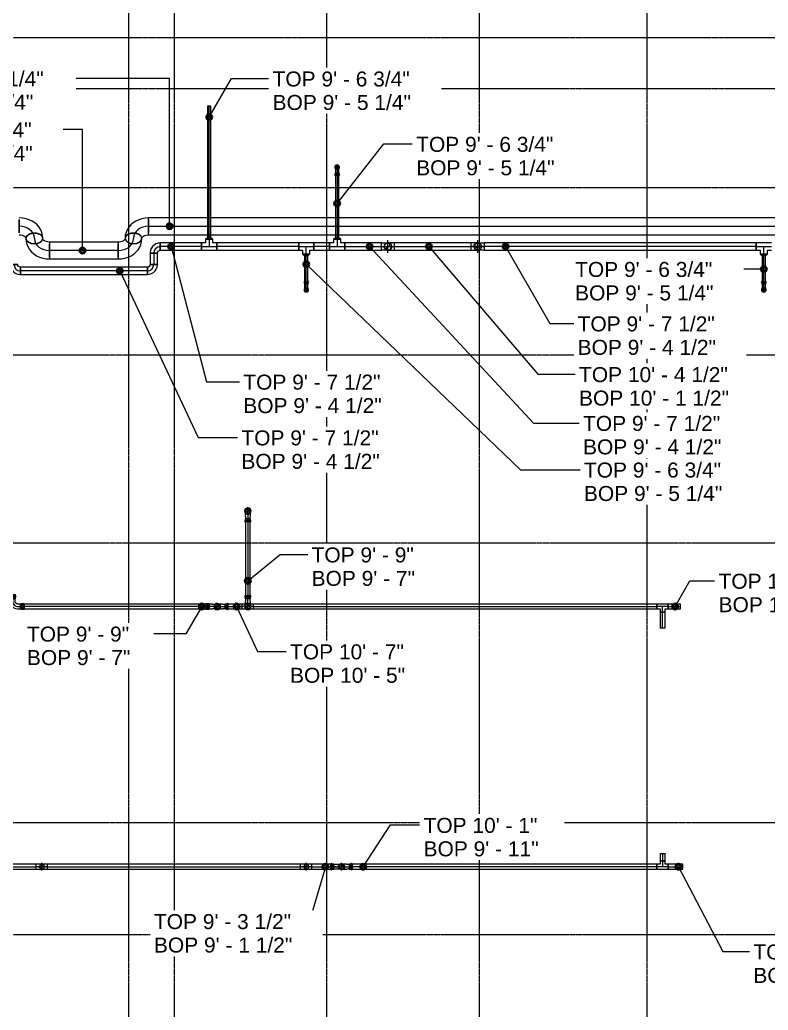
# Model space of a CAD drawing. Header units: inches. Extents: x -3679 to 241, y -496 to 1784.
# Drawn here: x -2916.7 to -2622.3, y 15.3 to 405 of the extents above; entities that cross this region are included whole.
import ezdxf

# ---------------------------------------------------------------- set-up
doc = ezdxf.new("R2010")
doc.units = ezdxf.units.IN
doc.header["$MEASUREMENT"] = 0
doc.linetypes.add('Grid Line', pattern=[0.875, 0.5, -0.125, 0.125, -0.125])
for name, color, linetype, lineweight in [('G-ANNO-DIMS', 111, 'Continuous', 9), ('P-PIPE', 3, 'Continuous', 9), ('P-PIPE-CNTR', 3, 'Continuous', 9), ('S-GRID', 1, 'Continuous', 9)]:
    doc.layers.add(name, color=color, linetype=linetype, lineweight=lineweight)
doc.styles.add('Arial_1', font='arial.ttf', dxfattribs={"height": 5.901198})

# ---------------------------------------------------------------- blocks, each defined once
blk = doc.blocks.new('Victaulic-VicPress316-Elbow 90-45deg Style P568_P571 - Standard-523083-MAIN LEVEL')
at = {"layer": 'P-PIPE'}
for p, q in [((-436.17, 302.52), (-436.17, 302.18)), ((-436.17, 301.89), (-436.17, 301.44)), ((-436.06, 302.52), (-436.06, 301.22)), ((-436.06, 301.33), (-436.06, 300.39)), ((-436.06, 301.33), (-435.41, 301.33)), ((-435.41, 301.33), (-436.06, 301.33)), ((-435.41, 302.52), (-435.41, 302.52)), ((-435.41, 302.52), (-435.41, 302.52)), ((-435.41, 302.52), (-435.41, 302.52)), ((-435.41, 302.52), (-435.41, 302.52)), ((-435.41, 302.18), (-435.41, 302.18)), ((-435.41, 302.18), (-435.41, 302.18)), ((-435.41, 301.89), (-435.41, 301.89)), ((-435.41, 301.89), (-435.41, 301.89)), ((-435.41, 301.33), (-434.75, 301.33)), ((-434.75, 301.33), (-435.41, 301.33)), ((-435.41, 300.39), (-435.41, 301.33)), ((-435.41, 301.22), (-435.41, 301.22)), ((-435.41, 301.22), (-435.41, 301.22)), ((-435.41, 299), (-435.41, 300.39)), ((-434.75, 301.22), (-434.75, 302.52)), ((-434.75, 300.39), (-434.75, 301.33)), ((-434.64, 302.18), (-434.64, 302.52)), ((-434.64, 301.44), (-434.64, 301.89)), ((-435.41, 299), (-435.41, 299))]:
    blk.add_line(p, q, dxfattribs=at)
at = {"layer": 'P-PIPE', "flags": 128}
for points in [[(-436.17, 301.89), (-436.29, 301.96), (-436.3, 302.1), (-436.19, 302.18), (-436.17, 302.18)], [(-436.17, 302.18), (-436.08, 302.18), (-435.83, 302.18), (-435.47, 302.18), (-435.41, 302.18)], [(-435.41, 302.18), (-435.77, 302.18), (-436.05, 302.18), (-436.17, 302.18), (-436.17, 302.18)], [(-436.17, 301.89), (-436.08, 301.89), (-435.83, 301.89), (-435.47, 301.89), (-435.41, 301.89)], [(-435.41, 301.89), (-435.77, 301.89), (-436.05, 301.89), (-436.17, 301.89), (-436.17, 301.89)], [(-436.06, 301.22), (-436.17, 301.41), (-436.17, 301.44)], [(-436.06, 300.39), (-436.06, 299.89), (-436.06, 299.46), (-436.06, 299.15), (-436.06, 299.01), (-436.06, 299)], [(-434.64, 302.18), (-434.73, 302.18), (-434.98, 302.18), (-435.34, 302.18), (-435.41, 302.18)], [(-435.41, 302.18), (-435.04, 302.18), (-434.76, 302.18), (-434.64, 302.18), (-434.64, 302.18)], [(-434.64, 301.89), (-434.73, 301.89), (-434.98, 301.89), (-435.34, 301.89), (-435.41, 301.89)], [(-435.41, 301.89), (-435.04, 301.89), (-434.76, 301.89), (-434.64, 301.89), (-434.64, 301.89)], [(-434.64, 301.44), (-434.73, 301.24), (-434.75, 301.22)], [(-434.75, 299), (-434.75, 299.09), (-434.75, 299.36), (-434.75, 299.76), (-434.75, 300.25), (-434.75, 300.39)], [(-434.64, 302.18), (-434.52, 302.11), (-434.51, 301.98), (-434.62, 301.89), (-434.64, 301.89)], [(-435.41, 299.91), (-435.8, 299.82), (-436.12, 299.56), (-436.3, 299.19), (-436.29, 298.78), (-436.1, 298.42), (-435.78, 298.17), (-435.41, 298.09)], [(-435.41, 299.77), (-435.77, 299.67), (-436.05, 299.42), (-436.17, 299.07), (-436.11, 298.7), (-435.88, 298.4), (-435.54, 298.25), (-435.41, 298.23)], [(-435.41, 298.09), (-435.01, 298.18), (-434.69, 298.44), (-434.51, 298.81), (-434.52, 299.22), (-434.71, 299.58), (-435.03, 299.83), (-435.41, 299.91)], [(-435.41, 298.23), (-435.04, 298.33), (-434.76, 298.58), (-434.64, 298.93), (-434.7, 299.3), (-434.93, 299.6), (-435.27, 299.75), (-435.41, 299.77)]]:
    blk.add_lwpolyline(points, dxfattribs=at)
at = {"layer": 'P-PIPE'}
for radius, start, end in [(0.767, 90, 270), (0.767, 90, 270), (0.767, 90, 270), (0.657, 90, 270), (0.657, 90, 270), (0.657, 90, 180), (0.657, 180, 270), (0.767, 270, 90), (0.767, 270, 90), (0.767, 270, 90), (0.658, 270, 90), (0.658, 270, 90), (0.658, 0, 90), (0.658, 270, 0)]:
    blk.add_arc((-435.41, 299), radius, start, end, dxfattribs=at)
blk = doc.blocks.new('Elbow - Welded - Generic - Standard-V12-MAIN LEVEL')
at = {"layer": 'P-PIPE'}
for p, q in [((-2866.02, 326.35), (-2866.02, 321.13)), ((-2866.02, 321.13), (-2866.02, 326.35))]:
    blk.add_line(p, q, dxfattribs=at)
at = {"layer": 'P-PIPE', "flags": 128}
for points in [[(-2866.02, 327.06), (-2867.35, 326.97), (-2868.65, 326.73), (-2869.9, 326.33), (-2871.06, 325.78), (-2872.12, 325.1), (-2873.05, 324.3), (-2873.84, 323.39), (-2874.47, 322.39), (-2874.93, 321.33), (-2875.21, 320.22), (-2875.31, 319.08), (-2875.31, 319.03)], [(-2868.69, 319.03), (-2868.67, 319.15), (-2868.58, 319.34), (-2868.38, 319.59), (-2868.05, 319.87), (-2867.58, 320.12), (-2867, 320.31), (-2866.35, 320.42), (-2866.02, 320.43)]]:
    blk.add_lwpolyline(points, dxfattribs=at)
at = {"layer": 'P-PIPE'}
for start_param, end_param in [(0, 3.141593), (3.141593, 6.283185)]:
    blk.add_ellipse((-2872, 319.03), major_axis=(3.31, 0), ratio=0.615661, start_param=start_param, end_param=end_param, dxfattribs=at)
blk = doc.blocks.new('Elbow - Welded - Generic - Standard-V13-MAIN LEVEL')
at = {"layer": 'P-PIPE'}
for p, q in [((-2877.98, 311.58), (-2877.98, 316.8)), ((-2877.98, 316.8), (-2877.98, 311.58))]:
    blk.add_line(p, q, dxfattribs=at)
at = {"layer": 'P-PIPE', "flags": 128}
for points in [[(-2877.98, 310.88), (-2876.65, 310.96), (-2875.35, 311.2), (-2874.1, 311.6), (-2872.94, 312.15), (-2871.88, 312.83), (-2870.95, 313.64), (-2870.16, 314.54), (-2869.53, 315.54), (-2869.07, 316.6), (-2868.79, 317.71), (-2868.69, 318.86), (-2868.69, 318.9)], [(-2875.31, 318.9), (-2875.33, 318.78), (-2875.42, 318.59), (-2875.62, 318.34), (-2875.95, 318.07), (-2876.42, 317.81), (-2877, 317.62), (-2877.65, 317.51), (-2877.98, 317.5)]]:
    blk.add_lwpolyline(points, dxfattribs=at)
at = {"layer": 'P-PIPE'}
for start_param, end_param in [(0, 3.141593), (3.141593, 6.283185)]:
    blk.add_ellipse((-2872, 318.9), major_axis=(3.31, 0), ratio=0.615661, start_param=start_param, end_param=end_param, dxfattribs=at)
blk = doc.blocks.new('Elbow - Welded - Generic - Standard-V14-MAIN LEVEL')
at = {"layer": 'P-PIPE'}
for p, q in [((-2905, 311.58), (-2905, 316.8)), ((-2905, 316.8), (-2905, 311.58))]:
    blk.add_line(p, q, dxfattribs=at)
at = {"layer": 'P-PIPE', "flags": 128}
for points in [[(-2914.3, 318.9), (-2914.2, 317.76), (-2913.93, 316.65), (-2913.47, 315.58), (-2912.85, 314.58), (-2912.07, 313.67), (-2911.14, 312.86), (-2910.09, 312.17), (-2908.93, 311.62), (-2907.69, 311.21), (-2906.38, 310.96), (-2905.05, 310.88), (-2905, 310.88)], [(-2905, 317.5), (-2905.68, 317.56), (-2906.3, 317.71), (-2906.82, 317.94), (-2907.22, 318.21), (-2907.49, 318.47), (-2907.62, 318.7), (-2907.67, 318.87), (-2907.67, 318.9)]]:
    blk.add_lwpolyline(points, dxfattribs=at)
at = {"layer": 'P-PIPE'}
for start_param, end_param in [(0, 3.141593), (3.141593, 6.283185)]:
    blk.add_ellipse((-2910.98, 318.9), major_axis=(3.31, 0), ratio=0.615661, start_param=start_param, end_param=end_param, dxfattribs=at)
blk = doc.blocks.new('Elbow - Welded - Generic - Standard-V15-MAIN LEVEL')
at = {"layer": 'P-PIPE'}
for p, q in [((-2916.97, 326.35), (-2916.97, 321.13)), ((-2916.97, 321.13), (-2916.97, 326.35))]:
    blk.add_line(p, q, dxfattribs=at)
at = {"layer": 'P-PIPE', "flags": 128}
for points in [[(-2907.67, 319.03), (-2907.76, 320.17), (-2908.04, 321.28), (-2908.49, 322.35), (-2909.12, 323.35), (-2909.9, 324.26), (-2910.82, 325.07), (-2911.88, 325.76), (-2913.04, 326.31), (-2914.28, 326.72), (-2915.58, 326.97), (-2916.92, 327.06), (-2916.97, 327.06)], [(-2916.97, 320.43), (-2916.29, 320.38), (-2915.67, 320.22), (-2915.14, 319.99), (-2914.74, 319.73), (-2914.48, 319.46), (-2914.35, 319.23), (-2914.3, 319.06), (-2914.3, 319.03)]]:
    blk.add_lwpolyline(points, dxfattribs=at)
at = {"layer": 'P-PIPE'}
for start_param, end_param in [(0, 3.141593), (3.141593, 6.283185)]:
    blk.add_ellipse((-2910.98, 319.03), major_axis=(3.31, 0), ratio=0.615661, start_param=start_param, end_param=end_param, dxfattribs=at)
blk = doc.blocks.new('Elbow - Welded - Generic - Standard-V8-MAIN LEVEL')
at = {"layer": 'P-PIPE'}
for p, q in [((-2.52, -1.44), (-2.52, 1.44)), ((-2.52, 1.44), (-2.52, -1.44)), ((1.44, 2.52), (-1.44, 2.52)), ((-1.44, 2.52), (1.44, 2.52))]:
    blk.add_line(p, q, dxfattribs=at)
at = {"layer": 'P-PIPE', "flags": 128}
for points in [[(-1.44, 2.52), (-1.53, 2.08), (-1.79, 1.72), (-2.18, 1.49), (-2.52, 1.44)], [(-2.52, -1.44), (-1.67, -1.34), (-0.85, -1.07), (-0.12, -0.62), (0.51, -0.03), (0.99, 0.68), (1.3, 1.48), (1.43, 2.33), (1.44, 2.52)]]:
    blk.add_lwpolyline(points, dxfattribs=at)
blk = doc.blocks.new('Victaulic-VicPress316-Elbow 90-45deg Style P568_P571 - Standard-1125944-MAIN LEVEL')
at = {"layer": 'P-PIPE'}
for p, q in [((-202.65, 171.58), (-202.65, 171.2)), ((-202.55, 171.58), (-202.55, 170.1)), ((-201.6, 171.58), (-201.6, 171.58)), ((-201.6, 171.58), (-201.6, 171.58)), ((-201.6, 171.58), (-201.6, 171.58)), ((-201.6, 171.58), (-201.6, 171.58)), ((-200.65, 170.1), (-200.65, 171.58)), ((-200.54, 171.2), (-200.54, 171.58)), ((-202.65, 170.88), (-202.65, 170.32)), ((-202.55, 170.21), (-202.55, 169.05)), ((-201.6, 170.21), (-202.55, 170.21)), ((-202.55, 170.21), (-201.6, 170.21)), ((-201.6, 171.2), (-201.6, 171.2)), ((-201.6, 171.2), (-201.6, 171.2)), ((-201.6, 170.88), (-201.6, 170.88)), ((-201.6, 170.88), (-201.6, 170.88)), ((-200.65, 170.21), (-201.6, 170.21)), ((-201.6, 170.21), (-200.65, 170.21)), ((-201.6, 169.05), (-201.6, 170.21)), ((-201.6, 170.1), (-201.6, 170.1)), ((-201.6, 170.1), (-201.6, 170.1)), ((-201.6, 169.05), (-201.6, 167.03)), ((-200.65, 169.05), (-200.65, 170.21)), ((-200.54, 170.32), (-200.54, 170.88)), ((-201.6, 167.03), (-201.6, 167.03))]:
    blk.add_line(p, q, dxfattribs=at)
at = {"layer": 'P-PIPE', "flags": 128}
for points in [[(-201.6, 168.25), (-202.06, 168.16), (-202.46, 167.9), (-202.72, 167.5), (-202.82, 167.04), (-202.73, 166.57), (-202.47, 166.17), (-202.07, 165.9), (-201.61, 165.81), (-201.6, 165.81)], [(-202.65, 170.88), (-202.79, 170.95), (-202.8, 171.11), (-202.68, 171.2), (-202.65, 171.2)], [(-202.65, 171.2), (-202.56, 171.2), (-202.3, 171.2), (-201.92, 171.2), (-201.6, 171.2)], [(-201.6, 171.2), (-202.03, 171.2), (-202.38, 171.2), (-202.6, 171.2), (-202.65, 171.2)], [(-202.65, 170.88), (-202.56, 170.88), (-202.3, 170.88), (-201.92, 170.88), (-201.6, 170.88)], [(-201.6, 170.88), (-202.03, 170.88), (-202.38, 170.88), (-202.6, 170.88), (-202.65, 170.88)], [(-202.55, 170.1), (-202.65, 170.29), (-202.65, 170.32)], [(-201.6, 168.09), (-202.03, 168), (-202.38, 167.74), (-202.6, 167.35), (-202.65, 166.91), (-202.51, 166.49), (-202.21, 166.17), (-201.8, 165.99), (-201.6, 165.97)], [(-202.55, 169.05), (-202.55, 168.44), (-202.55, 167.89), (-202.55, 167.45), (-202.55, 167.15), (-202.55, 167.03), (-202.55, 167.03)], [(-200.54, 171.2), (-200.63, 171.2), (-200.89, 171.2), (-201.27, 171.2), (-201.6, 171.2)], [(-201.6, 171.2), (-201.16, 171.2), (-200.81, 171.2), (-200.59, 171.2), (-200.54, 171.2)], [(-200.54, 170.88), (-200.63, 170.88), (-200.89, 170.88), (-201.27, 170.88), (-201.6, 170.88)], [(-201.6, 170.88), (-201.16, 170.88), (-200.81, 170.88), (-200.59, 170.88), (-200.54, 170.88)], [(-201.6, 165.81), (-201.13, 165.9), (-200.73, 166.16), (-200.47, 166.56), (-200.37, 167.02), (-200.46, 167.49), (-200.72, 167.89), (-201.12, 168.16), (-201.58, 168.25), (-201.6, 168.25)], [(-201.6, 165.97), (-201.16, 166.06), (-200.81, 166.32), (-200.59, 166.71), (-200.54, 167.15), (-200.68, 167.57), (-200.98, 167.89), (-201.39, 168.07), (-201.6, 168.09)], [(-200.54, 170.32), (-200.62, 170.12), (-200.65, 170.1)], [(-200.65, 167.03), (-200.65, 167.12), (-200.65, 167.39), (-200.65, 167.82), (-200.65, 168.35), (-200.65, 168.95), (-200.65, 169.05)], [(-200.54, 171.2), (-200.4, 171.13), (-200.39, 170.97), (-200.51, 170.88), (-200.54, 170.88)]]:
    blk.add_lwpolyline(points, dxfattribs=at)
at = {"layer": 'P-PIPE'}
for radius, start, end in [(1.06, 90, 270), (1.06, 90, 270), (1.06, 90, 270), (0.95, 90, 270), (0.95, 90, 270), (0.95, 90, 180), (1.06, 270, 90), (1.06, 270, 90), (1.06, 270, 90), (0.95, 270, 90), (0.95, 270, 90), (0.95, 0, 90), (0.95, 180, 270), (0.95, 270, 0)]:
    blk.add_arc((-201.6, 167.03), radius, start, end, dxfattribs=at)
blk = doc.blocks.new('Victaulic-VicPress316-Elbow 90-45deg Style P568_P571 - Standard-V3-MAIN LEVEL')
at = {"layer": 'P-PIPE'}
for p, q in [((-202.65, 163.74), (-202.65, 163.18)), ((-202.55, 165.02), (-202.55, 163.85)), ((-202.55, 163.96), (-202.55, 162.48)), ((-202.55, 163.85), (-201.6, 163.85)), ((-201.6, 163.85), (-202.55, 163.85)), ((-201.6, 167.03), (-201.6, 167.03)), ((-201.6, 167.03), (-201.6, 165.02)), ((-201.6, 165.02), (-201.6, 163.85)), ((-201.6, 163.96), (-201.6, 163.96)), ((-201.6, 163.96), (-201.6, 163.96)), ((-201.6, 163.85), (-200.65, 163.85)), ((-200.65, 163.85), (-201.6, 163.85)), ((-200.65, 163.85), (-200.65, 165.02)), ((-200.65, 162.48), (-200.65, 163.96)), ((-200.54, 163.18), (-200.54, 163.74)), ((-202.65, 162.86), (-202.65, 162.48)), ((-201.6, 163.18), (-201.6, 163.18)), ((-201.6, 163.18), (-201.6, 163.18)), ((-201.6, 162.86), (-201.6, 162.86)), ((-201.6, 162.86), (-201.6, 162.86)), ((-201.6, 162.48), (-201.6, 162.48)), ((-201.6, 162.48), (-201.6, 162.48)), ((-201.6, 162.48), (-201.6, 162.48)), ((-201.6, 162.48), (-201.6, 162.48)), ((-200.54, 162.48), (-200.54, 162.86))]:
    blk.add_line(p, q, dxfattribs=at)
at = {"layer": 'P-PIPE', "flags": 128}
for points in [[(-201.6, 168.25), (-202.06, 168.16), (-202.46, 167.9), (-202.72, 167.5), (-202.82, 167.04), (-202.73, 166.57), (-202.47, 166.17), (-202.07, 165.9), (-201.61, 165.81), (-201.6, 165.81)], [(-202.55, 167.03), (-202.45, 167.44), (-202.19, 167.77), (-201.82, 167.95), (-201.6, 167.98)], [(-201.6, 165.81), (-201.13, 165.9), (-200.73, 166.16), (-200.47, 166.56), (-200.37, 167.02), (-200.46, 167.49), (-200.72, 167.89), (-201.12, 168.16), (-201.58, 168.25), (-201.6, 168.25)], [(-201.6, 167.98), (-201.19, 167.89), (-200.86, 167.63), (-200.67, 167.25), (-200.65, 167.03)], [(-202.65, 163.74), (-202.57, 163.94), (-202.55, 163.96)], [(-201.6, 166.08), (-202, 166.17), (-202.33, 166.43), (-202.52, 166.81), (-202.55, 167.03)], [(-202.55, 165.02), (-202.55, 165.62), (-202.55, 166.17), (-202.55, 166.61), (-202.55, 166.91), (-202.55, 167.03), (-202.55, 167.03)], [(-200.65, 167.03), (-200.74, 166.62), (-201, 166.29), (-201.37, 166.11), (-201.6, 166.08)], [(-200.65, 167.03), (-200.65, 166.94), (-200.65, 166.67), (-200.65, 166.24), (-200.65, 165.71), (-200.65, 165.11), (-200.65, 165.02)], [(-200.65, 163.96), (-200.54, 163.77), (-200.54, 163.74)], [(-202.65, 162.86), (-202.79, 162.93), (-202.8, 163.09), (-202.68, 163.18), (-202.65, 163.18)], [(-202.65, 163.18), (-202.56, 163.18), (-202.3, 163.18), (-201.92, 163.18), (-201.6, 163.18)], [(-201.6, 163.18), (-202.03, 163.18), (-202.38, 163.18), (-202.6, 163.18), (-202.65, 163.18)], [(-202.65, 162.86), (-202.56, 162.86), (-202.3, 162.86), (-201.92, 162.86), (-201.6, 162.86)], [(-201.6, 162.86), (-202.03, 162.86), (-202.38, 162.86), (-202.6, 162.86), (-202.65, 162.86)], [(-200.54, 163.18), (-200.63, 163.18), (-200.89, 163.18), (-201.27, 163.18), (-201.6, 163.18)], [(-201.6, 163.18), (-201.16, 163.18), (-200.81, 163.18), (-200.59, 163.18), (-200.54, 163.18)], [(-200.54, 162.86), (-200.63, 162.86), (-200.89, 162.86), (-201.27, 162.86), (-201.6, 162.86)], [(-201.6, 162.86), (-201.16, 162.86), (-200.81, 162.86), (-200.59, 162.86), (-200.54, 162.86)], [(-200.54, 163.18), (-200.4, 163.11), (-200.39, 162.95), (-200.51, 162.86), (-200.54, 162.86)]]:
    blk.add_lwpolyline(points, dxfattribs=at)
at = {"layer": 'P-PIPE'}
for radius, start, end in [(1.06, 90, 270), (1.06, 90, 270), (1.06, 90, 270), (0.95, 90, 270), (0.95, 90, 270), (0.95, 90, 180), (1.06, 270, 90), (1.06, 270, 90), (1.06, 270, 90), (0.95, 270, 90), (0.95, 270, 90), (0.95, 0, 90), (0.95, 180, 270), (0.95, 270, 0)]:
    blk.add_arc((-201.6, 167.03), radius, start, end, dxfattribs=at)
blk = doc.blocks.new('Elbow - Welded - Generic - Standard-V6-MAIN LEVEL')
at = {"layer": 'P-PIPE'}
blk.add_line((-704.95, 313.74), (-704.95, 313.74), dxfattribs=at)
blk.add_line((-704.95, 313.74), (-704.95, 313.74), dxfattribs=at)
at = {"layer": 'P-PIPE', "flags": 128}
for points in [[(-708.91, 313.74), (-708.81, 314.25), (-708.55, 314.69), (-708.14, 315.01), (-707.65, 315.17), (-707.47, 315.18)], [(-707.47, 312.31), (-707.98, 312.4), (-708.42, 312.66), (-708.74, 313.07), (-708.89, 313.56), (-708.91, 313.74)], [(-707.47, 315.18), (-707.38, 315.18), (-707.1, 315.18), (-706.67, 315.18), (-706.11, 315.18), (-705.47, 315.18), (-704.95, 315.18)], [(-707.47, 315.18), (-706.96, 315.09), (-706.52, 314.82), (-706.2, 314.42), (-706.04, 313.92), (-706.03, 313.74)], [(-706.03, 313.74), (-706.12, 313.23), (-706.39, 312.79), (-706.8, 312.47), (-707.29, 312.32), (-707.47, 312.31)], [(-704.95, 312.31), (-705.63, 312.31), (-706.26, 312.31), (-706.79, 312.31), (-707.18, 312.31), (-707.42, 312.31), (-707.47, 312.31)]]:
    blk.add_lwpolyline(points, dxfattribs=at)
at = {"layer": 'P-PIPE'}
for start, end in [(0, 180), (180, 0)]:
    blk.add_arc((-707.47, 313.74), 1.44, start, end, dxfattribs=at)
blk = doc.blocks.new('Elbow - Welded - Generic - Standard-1127339-MAIN LEVEL')
at = {"layer": 'P-PIPE'}
blk.add_line((-332, 316.26), (-332, 316.26), dxfattribs=at)
blk.add_line((-332, 316.26), (-332, 316.26), dxfattribs=at)
at = {"layer": 'P-PIPE', "flags": 128}
for points in [[(-333.44, 316.26), (-333.44, 315.58), (-333.44, 314.95), (-333.44, 314.42), (-333.44, 314.03), (-333.44, 313.8), (-333.44, 313.74)], [(-330.56, 313.74), (-330.56, 313.84), (-330.56, 314.11), (-330.56, 314.54), (-330.56, 315.1), (-330.56, 315.75), (-330.56, 316.26)]]:
    blk.add_lwpolyline(points, dxfattribs=at)
at = {"layer": 'P-PIPE'}
for start, end in [(90, 270), (270, 90)]:
    blk.add_arc((-332, 313.74), 1.44, start, end, dxfattribs=at)
blk = doc.blocks.new('Victaulic-VicPress316-Elbow 90-45deg Style P568_P571 - Standard-V4-MAIN LEVEL')
at = {"layer": 'P-PIPE'}
for p, q in [((-1.06, 4.55), (-1.06, 4.17)), ((1.06, 4.55), (-1.06, 4.55)), ((-1.06, 4.55), (1.06, 4.55)), ((-1.06, 4.17), (1.06, 4.17)), ((1.06, 4.17), (-1.06, 4.17)), ((-0.95, 4.55), (-0.95, 3.07)), ((-0.95, 4.55), (0.95, 4.55)), ((0.95, 4.55), (-0.95, 4.55)), ((0.95, 3.07), (0.95, 4.55)), ((1.06, 4.17), (1.06, 4.55)), ((-4.17, 1.06), (-4.55, 1.06)), ((-4.55, 1.06), (-4.55, -1.06)), ((-4.55, -1.06), (-4.55, 1.06)), ((-3.07, 0.95), (-4.55, 0.95)), ((-4.55, -0.95), (-4.55, 0.95)), ((-4.55, 0.95), (-4.55, -0.95)), ((-4.17, -1.06), (-4.17, 1.06)), ((-4.17, 1.06), (-4.17, -1.06)), ((-3.29, 1.06), (-3.85, 1.06)), ((-3.85, -1.06), (-3.85, 1.06)), ((-3.85, 1.06), (-3.85, -1.06)), ((-2.02, 0.95), (-3.18, 0.95)), ((-3.18, 0), (-3.18, 0.95)), ((-3.18, 0.95), (-3.18, 0)), ((-3.07, -0.95), (-3.07, 0.95)), ((-3.07, 0.95), (-3.07, -0.95)), ((-1.06, 3.85), (-1.06, 3.29)), ((-1.06, 3.85), (1.06, 3.85)), ((1.06, 3.85), (-1.06, 3.85)), ((-0.95, 3.18), (-0.95, 2.02)), ((0, 3.18), (-0.95, 3.18)), ((-0.95, 3.18), (0, 3.18)), ((-0.95, 3.07), (0.95, 3.07)), ((0.95, 3.07), (-0.95, 3.07)), ((0, 3.18), (0.95, 3.18)), ((0.95, 3.18), (0, 3.18)), ((0, 2.02), (0, 3.18)), ((0.95, 2.02), (0.95, 3.18)), ((1.06, 3.29), (1.06, 3.85)), ((-4.55, -0.95), (-3.07, -0.95)), ((-4.55, -1.06), (-4.17, -1.06)), ((-3.85, -1.06), (-3.29, -1.06)), ((-3.18, 0), (-3.18, -0.95)), ((-3.18, -0.95), (-3.18, 0)), ((-2.02, 0), (-3.18, 0)), ((-3.18, -0.95), (-2.02, -0.95))]:
    blk.add_line(p, q, dxfattribs=at)
at = {"layer": 'P-PIPE', "flags": 128}
for points in [[(-1.06, 3.85), (-1.2, 3.92), (-1.21, 4.08), (-1.08, 4.17), (-1.06, 4.17)], [(1.06, 4.17), (0.97, 4.17), (0.71, 4.17), (0.32, 4.17), (-0.12, 4.17), (-0.54, 4.17), (-0.86, 4.17), (-1.04, 4.17), (-1.06, 4.17)], [(-1.06, 4.17), (-0.97, 4.17), (-0.71, 4.17), (-0.32, 4.17), (0.12, 4.17), (0.54, 4.17), (0.86, 4.17), (1.04, 4.17), (1.06, 4.17)], [(1.06, 4.17), (1.2, 4.1), (1.21, 3.94), (1.08, 3.85), (1.06, 3.85)], [(-4.17, 1.06), (-4.1, 1.2), (-3.94, 1.21), (-3.85, 1.08), (-3.85, 1.06)], [(-4.17, 1.06), (-4.17, 0.97), (-4.17, 0.71), (-4.17, 0.32), (-4.17, -0.12), (-4.17, -0.54), (-4.17, -0.86), (-4.17, -1.04), (-4.17, -1.06)], [(-4.17, -1.06), (-4.17, -0.97), (-4.17, -0.71), (-4.17, -0.32), (-4.17, 0.12), (-4.17, 0.54), (-4.17, 0.86), (-4.17, 1.04), (-4.17, 1.06)], [(-3.85, -1.06), (-3.85, -0.97), (-3.85, -0.71), (-3.85, -0.32), (-3.85, 0.12), (-3.85, 0.54), (-3.85, 0.86), (-3.85, 1.04), (-3.85, 1.06)], [(-3.85, 1.06), (-3.85, 0.97), (-3.85, 0.71), (-3.85, 0.32), (-3.85, -0.12), (-3.85, -0.54), (-3.85, -0.86), (-3.85, -1.04), (-3.85, -1.06)], [(-3.29, 1.06), (-3.09, 0.97), (-3.07, 0.95)], [(-0.95, 2.02), (-1.04, 1.58), (-1.3, 1.22), (-1.69, 1), (-2.02, 0.95)], [(-2.02, -0.95), (-1.28, -0.86), (-0.59, -0.58), (0.02, -0.15), (0.49, 0.43), (0.81, 1.1), (0.94, 1.83), (0.95, 2.02)], [(-1.06, 3.85), (-0.97, 3.85), (-0.71, 3.85), (-0.32, 3.85), (0.12, 3.85), (0.54, 3.85), (0.86, 3.85), (1.04, 3.85), (1.06, 3.85)], [(1.06, 3.85), (0.97, 3.85), (0.71, 3.85), (0.32, 3.85), (-0.12, 3.85), (-0.54, 3.85), (-0.86, 3.85), (-1.04, 3.85), (-1.06, 3.85)], [(-0.95, 3.07), (-1.06, 3.26), (-1.06, 3.29)], [(1.06, 3.29), (0.97, 3.09), (0.95, 3.07)], [(-3.85, -1.06), (-3.92, -1.2), (-4.08, -1.21), (-4.17, -1.08), (-4.17, -1.06)], [(-3.07, -0.95), (-3.26, -1.06), (-3.29, -1.06)]]:
    blk.add_lwpolyline(points, dxfattribs=at)
at = {"layer": 'P-PIPE'}
blk.add_arc((-2.02, 2.02), 2.02, 270, 0, dxfattribs=at)

msp = doc.modelspace()

# ---------------------------------------------------------------- linework, layer by layer
at = {"layer": 'G-ANNO-DIMS'}
for p, q in [((-2857.77, 381.93), (-2906.22, 381.93)), ((-2857.77, 323.74), (-2857.77, 381.93)), ((-2842.19, 366.71), (-2833.45, 381.85)), ((-2833.45, 381.85), (-2818.77, 381.85)), ((-2892.05, 361.82), (-2910.51, 361.82)), ((-2892.05, 314.19), (-2892.05, 361.82)), ((-2791.87, 332.73), (-2773.49, 356.14)), ((-2773.49, 356.14), (-2762.27, 356.14)), ((-2857.2, 315.74), (-2843.24, 262.56)), ((-2779.11, 315.74), (-2714.61, 246.32)), ((-2755.74, 315.74), (-2712.89, 265.52)), ((-2725.59, 315.74), (-2708.12, 285.48)), ((-2804, 308.89), (-2719.77, 227.97)), ((-2877.38, 306.19), (-2846.48, 240.63)), ((-2630.41, 306.91), (-2642.68, 306.91)), ((-2624, 306.91), (-2630.41, 306.91)), ((-2708.12, 285.48), (-2698.75, 285.48)), ((-2712.89, 265.52), (-2698.2, 265.52)), ((-2843.24, 262.56), (-2830.28, 262.56)), ((-2714.61, 246.32), (-2696.62, 246.32)), ((-2846.48, 240.63), (-2831.03, 240.63)), ((-2719.77, 227.97), (-2696.27, 227.97)), ((-2827, 184.22), (-2814.24, 194.58)), ((-2814.24, 194.58), (-2803.42, 194.58)), ((-2658.93, 174.12), (-2653.1, 184.22)), ((-2653.1, 184.22), (-2643.29, 184.22)), ((-2845.16, 174.12), (-2851.34, 163.41)), ((-2831.4, 174.12), (-2823.21, 156.43)), ((-2851.34, 163.41), (-2872.04, 163.41)), ((-2823.21, 156.43), (-2811.9, 156.43)), ((-2781.61, 71.74), (-2770.87, 88.15)), ((-2770.87, 88.15), (-2759.37, 88.15)), ((-2796.51, 71.74), (-2802.74, 50.28)), ((-2657.58, 71.74), (-2640.07, 38.36)), ((-2802.74, 50.28), (-2808.39, 50.28)), ((-2640.07, 38.36), (-2629.6, 38.36))]:
    msp.add_line(p, q, dxfattribs=at)
at = {"layer": 'G-ANNO-DIMS', "lineweight": 50}
for centre in [(-2842.19, 366.71), (-2791.87, 332.73), (-2857.77, 323.74), (-2857.2, 315.74), (-2779.11, 315.74), (-2755.74, 315.74), (-2725.59, 315.74), (-2892.05, 314.19), (-2804, 308.89), (-2624, 306.91), (-2877.38, 306.19), (-2827, 184.22), (-2845.16, 174.12), (-2831.4, 174.12), (-2658.93, 174.12), (-2796.51, 71.74), (-2781.61, 71.74), (-2657.58, 71.74)]:
    msp.add_circle(centre, 1, dxfattribs=at)
at = {"layer": 'P-PIPE'}
for p, q in [((-2842.85, 370.95), (-2842.85, 319.39)), ((-2841.53, 370.95), (-2842.85, 370.95)), ((-2841.53, 319.39), (-2841.53, 370.95)), ((-2792.52, 344.65), (-2792.52, 319.39)), ((-2792.52, 344.65), (-2791.21, 344.65)), ((-2791.21, 319.39), (-2791.21, 344.65)), ((-2336.4, 327.06), (-2866.02, 327.06)), ((-2866.02, 320.43), (-2866.02, 327.06)), ((-2866.02, 320.43), (-2336.4, 320.43)), ((-2914.3, 319.03), (-2914.3, 318.9)), ((-2907.67, 318.9), (-2907.67, 319.03)), ((-2877.98, 317.5), (-2905, 317.5)), ((-2905, 317.5), (-2905, 310.88)), ((-2877.98, 317.5), (-2877.98, 310.88)), ((-2875.31, 319.03), (-2875.31, 318.9)), ((-2868.69, 318.9), (-2868.69, 319.03)), ((-2845.18, 317.18), (-2861.48, 317.18)), ((-2861.48, 317.18), (-2861.48, 314.31)), ((-2845.18, 317.18), (-2845.18, 314.31)), ((-2843.63, 317.18), (-2845.18, 317.18)), ((-2845.18, 317.18), (-2845.18, 314.31)), ((-2845.18, 314.31), (-2845.18, 317.18)), ((-2843.63, 318.73), (-2843.63, 317.18)), ((-2843.63, 318.73), (-2840.75, 318.73)), ((-2840.75, 318.73), (-2843.63, 318.73)), ((-2842.75, 319.39), (-2843.5, 318.73)), ((-2841.53, 319.39), (-2842.85, 319.39)), ((-2840.88, 318.73), (-2841.63, 319.39)), ((-2840.75, 317.18), (-2840.75, 318.73)), ((-2839.2, 317.18), (-2840.75, 317.18)), ((-2839.2, 317.18), (-2839.2, 314.31)), ((-2839.2, 314.31), (-2839.2, 317.18)), ((-2806.99, 317.18), (-2839.2, 317.18)), ((-2839.2, 317.18), (-2839.2, 314.31)), ((-2801.01, 317.18), (-2806.99, 317.18)), ((-2806.99, 314.31), (-2806.99, 317.18)), ((-2806.99, 317.18), (-2806.99, 314.31)), ((-2806.99, 317.18), (-2806.99, 314.31)), ((-2801.01, 314.31), (-2801.01, 317.18)), ((-2801.01, 317.18), (-2801.01, 314.31)), ((-2794.86, 317.18), (-2801.01, 317.18)), ((-2801.01, 317.18), (-2801.01, 314.31)), ((-2793.3, 317.18), (-2794.86, 317.18)), ((-2794.86, 317.18), (-2794.86, 314.31)), ((-2794.86, 314.31), (-2794.86, 317.18)), ((-2794.86, 317.18), (-2794.86, 314.31)), ((-2793.3, 318.73), (-2793.3, 317.18)), ((-2793.3, 318.73), (-2790.43, 318.73)), ((-2790.43, 318.73), (-2793.3, 318.73)), ((-2792.43, 319.39), (-2793.18, 318.73)), ((-2792.52, 319.39), (-2791.21, 319.39)), ((-2790.55, 318.73), (-2791.3, 319.39)), ((-2790.43, 317.18), (-2790.43, 318.73)), ((-2788.88, 317.18), (-2790.43, 317.18)), ((-2788.88, 317.18), (-2788.88, 314.31)), ((-2788.88, 314.31), (-2788.88, 317.18)), ((-2774.4, 317.18), (-2788.88, 317.18)), ((-2788.88, 314.31), (-2788.88, 317.18)), ((-2774.4, 314.31), (-2774.4, 317.18)), ((-2739.08, 317.18), (-2769.36, 317.18)), ((-2769.36, 314.31), (-2769.36, 317.18)), ((-2739.08, 314.31), (-2739.08, 317.18)), ((-2626.99, 317.18), (-2734.04, 317.18)), ((-2734.04, 317.18), (-2734.04, 314.31)), ((-2621.01, 317.18), (-2626.99, 317.18)), ((-2626.99, 314.31), (-2626.99, 317.18)), ((-2626.99, 317.18), (-2626.99, 314.31)), ((-2626.99, 317.18), (-2626.99, 314.31)), ((-2865.44, 313.22), (-2865.44, 308.71)), ((-2865.44, 313.22), (-2862.56, 313.22)), ((-2862.56, 308.71), (-2862.56, 313.22)), ((-2861.48, 314.31), (-2845.18, 314.31)), ((-2845.18, 314.31), (-2839.2, 314.31)), ((-2839.2, 314.31), (-2806.99, 314.31)), ((-2806.99, 314.31), (-2805.44, 314.31)), ((-2805.44, 314.31), (-2805.44, 312.75)), ((-2805.44, 312.75), (-2802.56, 312.75)), ((-2802.56, 312.75), (-2805.44, 312.75)), ((-2805.31, 312.75), (-2804.56, 312.09)), ((-2804.66, 312.09), (-2804.66, 301.05)), ((-2803.34, 312.09), (-2804.66, 312.09)), ((-2803.44, 312.09), (-2802.69, 312.75)), ((-2803.34, 301.05), (-2803.34, 312.09)), ((-2802.56, 314.31), (-2801.01, 314.31)), ((-2802.56, 312.75), (-2802.56, 314.31)), ((-2801.01, 314.31), (-2794.86, 314.31)), ((-2794.86, 314.31), (-2788.88, 314.31)), ((-2788.88, 314.31), (-2774.4, 314.31)), ((-2769.36, 314.31), (-2739.08, 314.31)), ((-2734.04, 314.31), (-2626.99, 314.31)), ((-2626.99, 314.31), (-2625.44, 314.31)), ((-2625.44, 314.31), (-2625.44, 312.75)), ((-2625.44, 312.75), (-2622.56, 312.75)), ((-2622.56, 312.75), (-2625.44, 312.75)), ((-2625.31, 312.75), (-2624.56, 312.09)), ((-2624.66, 312.09), (-2624.66, 301.05)), ((-2623.34, 312.09), (-2624.66, 312.09)), ((-2623.44, 312.09), (-2622.69, 312.75)), ((-2623.34, 301.05), (-2623.34, 312.09)), ((-2622.56, 314.31), (-2621.01, 314.31)), ((-2622.56, 312.75), (-2622.56, 314.31)), ((-2905, 310.88), (-2877.98, 310.88)), ((-2865.44, 308.71), (-2862.56, 308.71)), ((-2866.52, 307.63), (-2916.46, 307.63)), ((-2916.46, 307.63), (-2916.46, 304.75)), ((-2916.46, 304.75), (-2866.52, 304.75)), ((-2866.52, 307.63), (-2866.52, 304.75)), ((-2803.34, 301.05), (-2804.66, 301.05)), ((-2623.34, 301.05), (-2624.66, 301.05)), ((-2827.95, 208.56), (-2827.95, 177.3)), ((-2827.95, 208.56), (-2826.05, 208.56)), ((-2826.05, 177.3), (-2826.05, 208.56)), ((-2827.95, 177.3), (-2826.05, 177.3)), ((-2842.24, 175.07), (-2916.32, 175.07)), ((-2916.32, 175.07), (-2916.32, 173.17)), ((-2916.32, 173.17), (-2842.24, 173.17)), ((-2842.24, 175.07), (-2842.24, 173.17)), ((-2829.24, 175.07), (-2835.88, 175.07)), ((-2835.88, 173.17), (-2835.88, 175.07)), ((-2835.88, 173.17), (-2829.24, 173.17)), ((-2824.76, 175.07), (-2829.24, 175.07)), ((-2829.24, 173.17), (-2829.24, 175.07)), ((-2829.24, 173.16), (-2824.76, 173.16)), ((-2666.06, 175.07), (-2824.76, 175.07)), ((-2824.76, 173.17), (-2824.76, 175.07)), ((-2824.76, 173.17), (-2666.06, 173.17)), ((-2661.57, 175.07), (-2666.06, 175.07)), ((-2666.06, 173.16), (-2666.06, 175.07)), ((-2666.06, 175.07), (-2666.06, 173.16)), ((-2666.06, 173.17), (-2666.06, 175.07)), ((-2666.06, 173.16), (-2664.77, 173.16)), ((-2664.77, 173.16), (-2664.77, 171.87)), ((-2664.77, 171.87), (-2664.77, 165.59)), ((-2662.87, 171.87), (-2664.77, 171.87)), ((-2662.87, 171.87), (-2664.77, 171.87)), ((-2664.77, 171.87), (-2662.87, 171.87)), ((-2662.87, 173.16), (-2661.57, 173.16)), ((-2662.87, 171.87), (-2662.87, 173.16)), ((-2662.87, 165.59), (-2662.87, 171.87)), ((-2656.78, 175.07), (-2661.57, 175.07)), ((-2661.57, 173.17), (-2661.57, 175.07)), ((-2661.57, 173.16), (-2661.57, 175.07)), ((-2661.57, 175.07), (-2661.57, 173.16)), ((-2661.57, 173.17), (-2656.78, 173.17)), ((-2656.78, 173.17), (-2656.78, 175.07)), ((-2662.87, 165.59), (-2664.77, 165.59)), ((-2664.77, 77), (-2664.77, 73.99)), ((-2664.77, 77), (-2662.87, 77)), ((-2662.87, 73.99), (-2662.87, 77)), ((-2910.24, 72.69), (-3009.76, 72.69)), ((-3009.76, 70.79), (-2910.24, 70.79)), ((-2905.76, 72.69), (-2910.24, 72.69)), ((-2910.24, 70.79), (-2910.24, 72.69)), ((-2910.24, 70.79), (-2905.76, 70.79)), ((-2806.24, 72.69), (-2905.76, 72.69)), ((-2905.76, 70.79), (-2905.76, 72.69)), ((-2905.76, 70.79), (-2806.24, 70.79)), ((-2801.76, 72.69), (-2806.24, 72.69)), ((-2806.24, 70.79), (-2806.24, 72.69)), ((-2806.24, 70.79), (-2801.76, 70.79)), ((-2793.34, 72.69), (-2801.76, 72.69)), ((-2801.76, 70.79), (-2801.76, 72.69)), ((-2801.76, 70.79), (-2793.34, 70.79)), ((-2793.34, 70.79), (-2793.34, 72.69)), ((-2666.06, 72.69), (-2786.98, 72.69)), ((-2786.98, 72.69), (-2786.98, 70.79)), ((-2786.98, 70.79), (-2666.06, 70.79)), ((-2664.77, 72.69), (-2666.06, 72.69)), ((-2666.06, 72.69), (-2666.06, 70.79)), ((-2666.06, 70.79), (-2666.06, 72.69)), ((-2666.06, 72.69), (-2666.06, 70.79)), ((-2666.06, 70.79), (-2661.57, 70.79)), ((-2664.77, 73.99), (-2662.87, 73.99)), ((-2664.77, 73.99), (-2664.77, 72.69)), ((-2662.87, 73.99), (-2664.77, 73.99)), ((-2664.77, 73.99), (-2662.87, 73.99)), ((-2662.87, 72.69), (-2662.87, 73.99)), ((-2661.57, 72.69), (-2662.87, 72.69)), ((-2655.82, 72.69), (-2661.57, 72.69)), ((-2661.57, 70.79), (-2661.57, 72.69)), ((-2661.57, 72.69), (-2661.57, 70.79)), ((-2661.57, 70.79), (-2661.57, 72.69)), ((-2661.57, 70.79), (-2655.82, 70.79)), ((-2655.82, 70.79), (-2655.82, 72.69))]:
    msp.add_line(p, q, dxfattribs=at)
for centre, radius, start, end in [((-2791.87, 346.98), 0.657, 0, 180), ((-2791.87, 346.98), 0.657, 180, 0), ((-2791.87, 346.65), 0.329, 90, 270), ((-2791.87, 347.3), 0.329, 270, 90), ((-2771.88, 315.74), 1.44, 0, 180), ((-2771.88, 315.74), 1.44, 180, 0), ((-2771.88, 315.02), 0.719, 90, 270), ((-2771.88, 316.46), 0.719, 270, 90), ((-2736.56, 315.74), 1.44, 0, 180), ((-2736.56, 315.74), 1.44, 180, 0), ((-2736.56, 315.02), 0.719, 90, 270), ((-2736.56, 316.46), 0.719, 270, 90), ((-2804, 298.72), 0.657, 0, 180), ((-2804, 298.72), 0.657, 180, 0), ((-2804, 298.39), 0.329, 90, 270), ((-2804, 299.05), 0.329, 270, 90), ((-2624, 298.72), 0.657, 0, 180), ((-2624, 298.72), 0.657, 180, 0), ((-2624, 298.39), 0.329, 90, 270), ((-2624, 299.05), 0.329, 270, 90), ((-2827, 211.74), 0.95, 0, 180), ((-2827, 211.74), 0.95, 180, 0), ((-2827, 211.27), 0.475, 90, 270), ((-2827, 212.22), 0.475, 270, 90), ((-2839.06, 174.12), 0.95, 0, 180), ((-2839.06, 174.12), 0.95, 180, 0), ((-2839.06, 173.64), 0.475, 90, 270), ((-2839.06, 174.59), 0.475, 270, 90), ((-2827, 174.12), 0.95, 0, 180), ((-2827, 174.12), 0.951, 0, 180), ((-2827, 174.12), 0.95, 180, 0), ((-2827, 174.12), 0.951, 180, 0), ((-2827, 173.64), 0.475, 90, 270), ((-2827, 174.59), 0.475, 270, 90), ((-2908, 71.74), 0.95, 0, 180), ((-2908, 71.74), 0.951, 0, 180), ((-2908, 71.74), 0.95, 180, 360), ((-2908, 71.74), 0.951, 180, 0), ((-2908, 71.27), 0.475, 90, 270), ((-2908, 72.22), 0.475, 270, 90), ((-2804, 71.74), 0.95, 0, 180), ((-2804, 71.74), 0.951, 0, 180), ((-2804, 71.74), 0.95, 180, 360), ((-2804, 71.74), 0.951, 180, 0), ((-2804, 71.27), 0.475, 90, 270), ((-2804, 72.22), 0.475, 270, 90), ((-2790.16, 71.74), 0.95, 0, 180), ((-2790.16, 71.74), 0.95, 180, 360), ((-2790.16, 71.27), 0.475, 90, 270), ((-2790.16, 72.22), 0.475, 270, 90)]:
    msp.add_arc(centre, radius, start, end, dxfattribs=at)
for centre, start_param, end_param in [((-2910.98, 319.03), 1.570796, 3.141593), ((-2910.98, 318.9), 1.570796, 3.141593), ((-2910.98, 319.03), 0, 1.570796), ((-2910.98, 318.9), 0, 1.570796), ((-2872, 319.03), 1.570796, 3.141593), ((-2872, 318.9), 1.570796, 3.141593), ((-2872, 319.03), 0, 1.570796), ((-2872, 318.9), 0, 1.570796), ((-2910.98, 319.03), 3.141593, 4.712389), ((-2910.98, 318.9), 3.141593, 4.712389), ((-2910.98, 319.03), 4.712389, 6.283185), ((-2910.98, 318.9), 4.712389, 6.283185), ((-2872, 319.03), 3.141593, 4.712389), ((-2872, 318.9), 3.141593, 4.712389), ((-2872, 319.03), 4.712389, 6.283185), ((-2872, 318.9), 4.712389, 6.283185)]:
    msp.add_ellipse(centre, major_axis=(3.31, 0), ratio=0.615661, start_param=start_param, end_param=end_param, dxfattribs=at)
at = {"layer": 'P-PIPE-CNTR'}
for p, q in [((-2842.19, 319.39), (-2842.19, 370.95)), ((-2842.19, 319.39), (-2842.19, 370.95)), ((-2792.87, 346.98), (-2790.87, 346.98)), ((-2791.87, 345.98), (-2791.87, 347.98)), ((-2791.87, 346.98), (-2791.87, 345.58)), ((-2791.87, 345.58), (-2791.87, 344.65)), ((-2791.87, 345.58), (-2791.87, 343.46)), ((-2791.87, 344.65), (-2791.87, 319.39)), ((-2791.87, 344.65), (-2791.87, 319.39)), ((-2866.02, 323.74), (-2336.4, 323.74)), ((-2866.02, 323.74), (-2336.4, 323.74)), ((-2910.98, 319.03), (-2910.98, 318.9)), ((-2910.98, 319.03), (-2910.98, 318.9)), ((-2872, 319.03), (-2872, 318.9)), ((-2872, 319.03), (-2872, 318.9)), ((-2845.18, 315.74), (-2861.48, 315.74)), ((-2845.18, 315.74), (-2861.48, 315.74)), ((-2845.18, 315.74), (-2839.2, 315.74)), ((-2842.19, 318.73), (-2842.19, 319.39)), ((-2842.19, 318.73), (-2842.19, 315.74)), ((-2806.99, 315.74), (-2839.2, 315.74)), ((-2806.99, 315.74), (-2839.2, 315.74)), ((-2806.99, 315.74), (-2801.01, 315.74)), ((-2804, 312.75), (-2804, 315.74)), ((-2794.86, 315.74), (-2801.01, 315.74)), ((-2794.86, 315.74), (-2801.01, 315.74)), ((-2794.86, 315.74), (-2788.88, 315.74)), ((-2791.87, 318.73), (-2791.87, 319.39)), ((-2791.87, 318.73), (-2791.87, 315.74)), ((-2788.88, 315.74), (-2774.4, 315.74)), ((-2788.88, 315.74), (-2774.4, 315.74)), ((-2774.4, 315.74), (-2771.88, 315.74)), ((-2774.38, 315.74), (-2769.38, 315.74)), ((-2771.88, 313.24), (-2771.88, 318.24)), ((-2771.88, 315.74), (-2769.36, 315.74)), ((-2769.36, 315.74), (-2739.08, 315.74)), ((-2769.36, 315.74), (-2739.08, 315.74)), ((-2736.56, 315.74), (-2739.08, 315.74)), ((-2739.06, 315.74), (-2734.06, 315.74)), ((-2736.56, 313.24), (-2736.56, 318.24)), ((-2734.04, 315.74), (-2736.56, 315.74)), ((-2626.99, 315.74), (-2734.04, 315.74)), ((-2626.99, 315.74), (-2734.04, 315.74)), ((-2626.99, 315.74), (-2621.01, 315.74)), ((-2624, 312.75), (-2624, 315.74)), ((-2877.98, 314.19), (-2905, 314.19)), ((-2877.98, 314.19), (-2905, 314.19)), ((-2864, 313.22), (-2864, 308.71)), ((-2864, 313.22), (-2864, 308.71)), ((-2804, 312.75), (-2804, 312.09)), ((-2804, 301.05), (-2804, 312.09)), ((-2804, 301.05), (-2804, 312.09)), ((-2624, 312.75), (-2624, 312.09)), ((-2624, 301.05), (-2624, 312.09)), ((-2624, 301.05), (-2624, 312.09)), ((-2866.52, 306.19), (-2916.46, 306.19)), ((-2866.52, 306.19), (-2916.46, 306.19)), ((-2804, 300.11), (-2804, 302.24)), ((-2804, 300.11), (-2804, 301.05)), ((-2804, 298.72), (-2804, 300.11)), ((-2624, 300.11), (-2624, 302.24)), ((-2624, 300.11), (-2624, 301.05)), ((-2624, 298.72), (-2624, 300.11)), ((-2805, 298.72), (-2803, 298.72)), ((-2804, 297.72), (-2804, 299.72)), ((-2625, 298.72), (-2623, 298.72)), ((-2624, 297.72), (-2624, 299.72)), ((-2828.5, 211.74), (-2825.5, 211.74)), ((-2827, 210.24), (-2827, 213.24)), ((-2827, 211.74), (-2827, 209.73)), ((-2827, 209.73), (-2827, 208.56)), ((-2827, 209.73), (-2827, 207.19)), ((-2827, 208.56), (-2827, 177.3)), ((-2827, 208.56), (-2827, 177.3)), ((-2839.06, 172.62), (-2839.06, 175.62)), ((-2827, 176.13), (-2827, 178.67)), ((-2827, 176.13), (-2827, 177.3)), ((-2827, 174.12), (-2827, 176.13)), ((-2827, 172.62), (-2827, 175.62)), ((-2917.48, 174.12), (-2916.32, 174.12)), ((-2917.48, 174.12), (-2914.95, 174.12)), ((-2842.24, 174.12), (-2916.32, 174.12)), ((-2842.24, 174.12), (-2916.32, 174.12)), ((-2841.07, 174.12), (-2843.61, 174.12)), ((-2841.07, 174.12), (-2842.24, 174.12)), ((-2839.06, 174.12), (-2841.07, 174.12)), ((-2840.56, 174.12), (-2837.56, 174.12)), ((-2839.06, 174.12), (-2837.04, 174.12)), ((-2837.04, 174.12), (-2835.88, 174.12)), ((-2837.04, 174.12), (-2834.51, 174.12)), ((-2835.88, 174.12), (-2829.24, 174.12)), ((-2835.88, 174.12), (-2829.24, 174.12)), ((-2824.76, 174.12), (-2829.24, 174.12)), ((-2828.5, 174.12), (-2825.5, 174.12)), ((-2824.76, 174.12), (-2666.06, 174.12)), ((-2824.76, 174.12), (-2666.06, 174.12)), ((-2661.57, 174.12), (-2666.06, 174.12)), ((-2663.82, 171.87), (-2663.82, 174.12)), ((-2663.82, 165.59), (-2663.82, 171.87)), ((-2663.82, 165.59), (-2663.82, 171.87)), ((-2661.57, 174.12), (-2656.78, 174.12)), ((-2661.57, 174.12), (-2656.78, 174.12)), ((-2663.82, 77), (-2663.82, 73.99)), ((-2663.82, 77), (-2663.82, 73.99)), ((-3009.76, 71.74), (-2910.24, 71.74)), ((-3009.76, 71.74), (-2910.24, 71.74)), ((-2905.76, 71.74), (-2910.24, 71.74)), ((-2909.5, 71.74), (-2906.5, 71.74)), ((-2908, 70.24), (-2908, 73.24)), ((-2905.76, 71.74), (-2806.24, 71.74)), ((-2905.76, 71.74), (-2806.24, 71.74)), ((-2801.76, 71.74), (-2806.24, 71.74)), ((-2805.5, 71.74), (-2802.5, 71.74)), ((-2804, 70.24), (-2804, 73.24)), ((-2801.76, 71.74), (-2793.34, 71.74)), ((-2801.76, 71.74), (-2793.34, 71.74)), ((-2793.34, 71.74), (-2792.18, 71.74)), ((-2792.18, 71.74), (-2790.16, 71.74)), ((-2791.66, 71.74), (-2788.66, 71.74)), ((-2790.16, 70.24), (-2790.16, 73.24)), ((-2790.16, 71.74), (-2788.15, 71.74)), ((-2788.15, 71.74), (-2786.98, 71.74)), ((-2788.15, 71.74), (-2785.61, 71.74)), ((-2666.06, 71.74), (-2786.98, 71.74)), ((-2666.06, 71.74), (-2786.98, 71.74)), ((-2661.57, 71.74), (-2666.06, 71.74)), ((-2663.82, 73.99), (-2663.82, 71.74)), ((-2661.57, 71.74), (-2655.82, 71.74)), ((-2661.57, 71.74), (-2655.82, 71.74))]:
    msp.add_line(p, q, dxfattribs=at)
for centre, start, end in [((-2861.48, 313.22), 90, 180), ((-2916.46, 308.71), 180, 270), ((-2866.52, 308.71), 270, 0)]:
    msp.add_arc(centre, 2.52, start, end, dxfattribs=at)
for centre, start_param, end_param in [((-2916.97, 319.03), 0, 1.570796), ((-2866.02, 319.03), 1.570796, 3.141593), ((-2905, 318.9), 3.141593, 4.712389), ((-2877.98, 318.9), 4.712389, 6.283185)]:
    msp.add_ellipse(centre, major_axis=(5.98, 0), ratio=0.788011, start_param=start_param, end_param=end_param, dxfattribs=at)
at = {"layer": 'S-GRID', "linetype": 'Grid Line'}
for p, q in [((-2874, 1771.74), (-2874, -484.26)), ((-2856, 1771.74), (-2856, -484.26)), ((-2796, 1771.74), (-2796, -484.26)), ((-2736, 1771.74), (-2736, -484.26)), ((-2670, 1771.74), (-2670, -484.26)), ((-3666.39, 398), (228, 398)), ((-3666.39, 378), (228, 378)), ((-3666.39, 339), (226, 339)), ((228, 273), (-3666.39, 273)), ((228, 199), (-3666.39, 199)), ((228, 89), (-3666.39, 89)), ((-3666.39, 45), (228, 45))]:
    msp.add_line(p, q, dxfattribs=at)

# ---------------------------------------------------------------- block references
at = {"layer": 'P-PIPE'}
for name, p, rotation in [('Victaulic-VicPress316-Elbow 90-45deg Style P568_P571 - Standard-523083-MAIN LEVEL', (-3227.27, 645.98), 180), ('Elbow - Welded - Generic - Standard-V8-MAIN LEVEL', (-2864, 315.74), 180), ('Elbow - Welded - Generic - Standard-V6-MAIN LEVEL', (-3479.34, 629.49), 180), ('Elbow - Welded - Generic - Standard-1127339-MAIN LEVEL', (-3085.62, -16.26), 270), ('Elbow - Welded - Generic - Standard-1127339-MAIN LEVEL', (-2422.82, 647.74), 90), ('Elbow - Welded - Generic - Standard-V8-MAIN LEVEL', (-2918.98, 306.19), 270), ('Victaulic-VicPress316-Elbow 90-45deg Style P568_P571 - Standard-V4-MAIN LEVEL', (-2919.5, 174.12), 270), ('Victaulic-VicPress316-Elbow 90-45deg Style P568_P571 - Standard-V3-MAIN LEVEL', (-3028.6, 341.15), 180), ('Victaulic-VicPress316-Elbow 90-45deg Style P568_P571 - Standard-V3-MAIN LEVEL', (-3006.09, -27.48), 270)]:
    msp.add_blockref(name, p, dxfattribs=dict(at, rotation=rotation))
for name, p in [('Elbow - Welded - Generic - Standard-V15-MAIN LEVEL', (0, 0)), ('Elbow - Welded - Generic - Standard-V12-MAIN LEVEL', (0, 0)), ('Elbow - Welded - Generic - Standard-V14-MAIN LEVEL', (0, 0)), ('Elbow - Welded - Generic - Standard-V13-MAIN LEVEL', (0, 0)), ('Elbow - Welded - Generic - Standard-V6-MAIN LEVEL', (-2029.09, 2)), ('Elbow - Welded - Generic - Standard-V8-MAIN LEVEL', (-2864, 306.19)), ('Victaulic-VicPress316-Elbow 90-45deg Style P568_P571 - Standard-523083-MAIN LEVEL', (-2368.59, -0.28)), ('Victaulic-VicPress316-Elbow 90-45deg Style P568_P571 - Standard-523083-MAIN LEVEL', (-2188.59, -0.28)), ('Victaulic-VicPress316-Elbow 90-45deg Style P568_P571 - Standard-V3-MAIN LEVEL', (-2625.4, 44.71))]:
    msp.add_blockref(name, p, dxfattribs=at)
at = {"layer": 'P-PIPE', "extrusion": (0, 0, -1), "rotation": 270}
for name, p in [('Victaulic-VicPress316-Elbow 90-45deg Style P568_P571 - Standard-V3-MAIN LEVEL', (2672.02, -27.48)), ('Victaulic-VicPress316-Elbow 90-45deg Style P568_P571 - Standard-1125944-MAIN LEVEL', (2623.13, -129.85)), ('Victaulic-VicPress316-Elbow 90-45deg Style P568_P571 - Standard-V3-MAIN LEVEL', (2623.13, -129.85))]:
    msp.add_blockref(name, p, dxfattribs=at)

# ---------------------------------------------------------------- next in the draw order: texts
at = {"layer": 'G-ANNO-DIMS', "char_height": 5.9012, "attachment_point": 1, "line_spacing_factor": 0.938532, "style": 'Arial_1', "bg_fill": 3, "box_fill_scale": 1.25, "bg_fill_color": 0, "bg_fill_transparency": 0}
for s, insert, width in [('TOP 10\' - 4 1/4"\\PBOP 9\' - 9 3/4"', (-2965.86, 384.73), 69.768), ('TOP 9\' - 6 3/4"\\PBOP 9\' - 5 1/4"', (-2817.27, 384.65), 64.872), ('TOP 9\' - 8 3/4"\\PBOP 9\' - 2 1/4"', (-2966.07, 364.62), 64.872), ('TOP 9\' - 6 3/4"\\PBOP 9\' - 5 1/4"', (-2760.77, 358.94), 64.872), ('TOP 9\' - 6 3/4"\\PBOP 9\' - 5 1/4"', (-2698.24, 309.71), 64.872), ('TOP 9\' - 7 1/2"\\PBOP 9\' - 4 1/2"', (-2697.25, 288.29), 64.872), ('TOP 9\' - 7 1/2"\\PBOP 9\' - 4 1/2"', (-2828.78, 265.36), 64.872), ('TOP 9\' - 7 1/2"\\PBOP 9\' - 4 1/2"', (-2829.53, 243.43), 64.872), ('TOP 9\' - 9"\\PBOP 9\' - 7"', (-2801.92, 197.38), 48.456), ('TOP 10\' - 7"\\PBOP 10\' - 5"', (-2641.79, 187.02), 53.928), ('TOP 9\' - 9"\\PBOP 9\' - 7"', (-2913.92, 166.21), 48.456), ('TOP 10\' - 7"\\PBOP 10\' - 5"', (-2810.4, 159.24), 53.928), ('TOP 10\' - 1"\\PBOP 9\' - 11"', (-2757.87, 90.96), 53.928), ('TOP 9\' - 3 1/2"\\PBOP 9\' - 1 1/2"', (-2863.95, 53.09), 64.872), ('TOP 10\' - 1"\\PBOP 9\' - 11"', (-2628.1, 41.16), 53.928)]:
    msp.add_mtext(s, dxfattribs=dict(at, insert=insert, width=width))

# ---------------------------------------------------------------- next in the draw order: texts
at = {"layer": 'G-ANNO-DIMS', "insert": (-2696.7, 268.32), "char_height": 5.9012, "width": 70.344, "attachment_point": 1, "line_spacing_factor": 0.938532, "style": 'Arial_1', "bg_fill": 3, "box_fill_scale": 1.25, "bg_fill_color": 0, "bg_fill_transparency": 0}
msp.add_mtext('TOP 10\' - 4 1/2"\\PBOP 10\' - 1 1/2"', dxfattribs=at)

# ---------------------------------------------------------------- next in the draw order: texts
at = {"layer": 'G-ANNO-DIMS', "insert": (-2695.12, 249.12), "char_height": 5.9012, "width": 64.872, "attachment_point": 1, "line_spacing_factor": 0.938532, "style": 'Arial_1', "bg_fill": 3, "box_fill_scale": 1.25, "bg_fill_color": 0, "bg_fill_transparency": 0}
msp.add_mtext('TOP 9\' - 7 1/2"\\PBOP 9\' - 4 1/2"', dxfattribs=at)

# ---------------------------------------------------------------- next in the draw order: texts
at = {"layer": 'G-ANNO-DIMS', "insert": (-2694.77, 230.78), "char_height": 5.9012, "width": 64.872, "attachment_point": 1, "line_spacing_factor": 0.938532, "style": 'Arial_1', "bg_fill": 3, "box_fill_scale": 1.25, "bg_fill_color": 0, "bg_fill_transparency": 0}
msp.add_mtext('TOP 9\' - 6 3/4"\\PBOP 9\' - 5 1/4"', dxfattribs=at)

doc.saveas('drawing.dxf')
